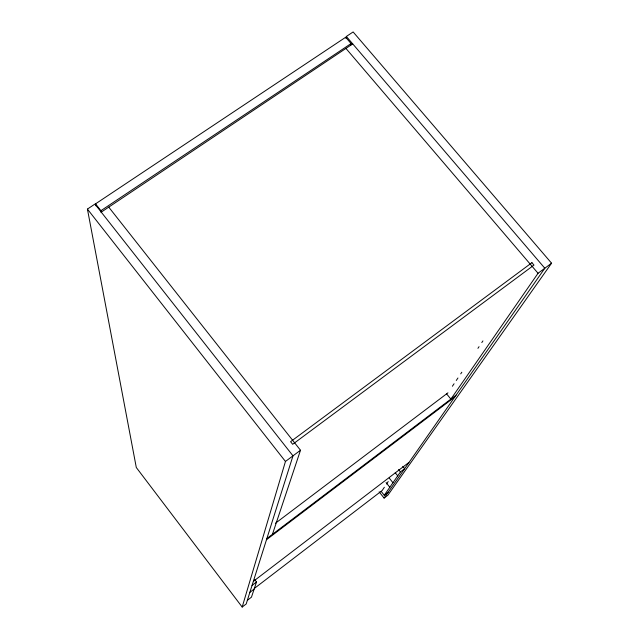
<?xml version="1.0" encoding="UTF-8"?>
<svg xmlns="http://www.w3.org/2000/svg" width="639" height="639" viewBox="0 0 639 639"><rect width="100%" height="100%" fill="white"/><g stroke="black" fill="none" stroke-linecap="round" stroke-linejoin="round"><path stroke-width="0.96" d="M345.955 38.412L346.362 36.455L353.127 31.95L551.577 263.196L387.889 495.161L384.095 498.077L379.135 491.846M350.651 45.513L351.075 43.572L345.675 37.262L95.546 203.849L95.882 205.806M242.181 607.05L246.199 603.959L292.989 455.847L94.923 204.081L87.423 209.089L136.299 467.508L242.181 607.05L285.457 461.454L300.498 450.247L108.742 207.124M254.697 579.645L256.511 582.017L251.454 597.169L247.349 600.317M272.43 534.332L300.498 450.247M384.358 487.261L382.146 490.536L254.33 588.447M386.563 483.987L388.216 481.534M452.396 386.236L454.065 383.759M456.286 380.469L457.947 377.992M460.719 373.871L461.829 372.225M477.932 348.327L479.042 346.673M481.814 342.56L482.924 340.906M381.163 491.367L384.263 495.265L400.445 471.901L404.639 468.699L402.77 466.366M551.577 263.196L538.046 273.276L450.886 399.087L446.453 393.696M384.095 498.077L544.819 268.228L346.362 36.455M384.263 495.265L388.145 492.286M252.054 585.428L256.511 582.017M249.873 592.337L254.17 589.046M253.611 581.163L408.864 462.484M266.862 538.549L456.046 395.182M266.495 539.715L454.776 397.003M275.409 523.277L447.955 392.825M101.258 212.132L352.72 43.883M101.242 212.643L100.922 210.686L351.075 43.572M345.939 48.42L538.046 273.276M398.576 469.569L400.445 471.901M395.229 472.74L397.714 475.847M389.223 478.06L392.953 482.725M386.076 482.573L389.814 487.253M95.546 203.849L100.922 210.686M87.423 209.089L285.457 461.454M531.92 262.677L290.593 441.685L292.662 444.297L533.988 265.089L531.92 262.677"/></g></svg>
